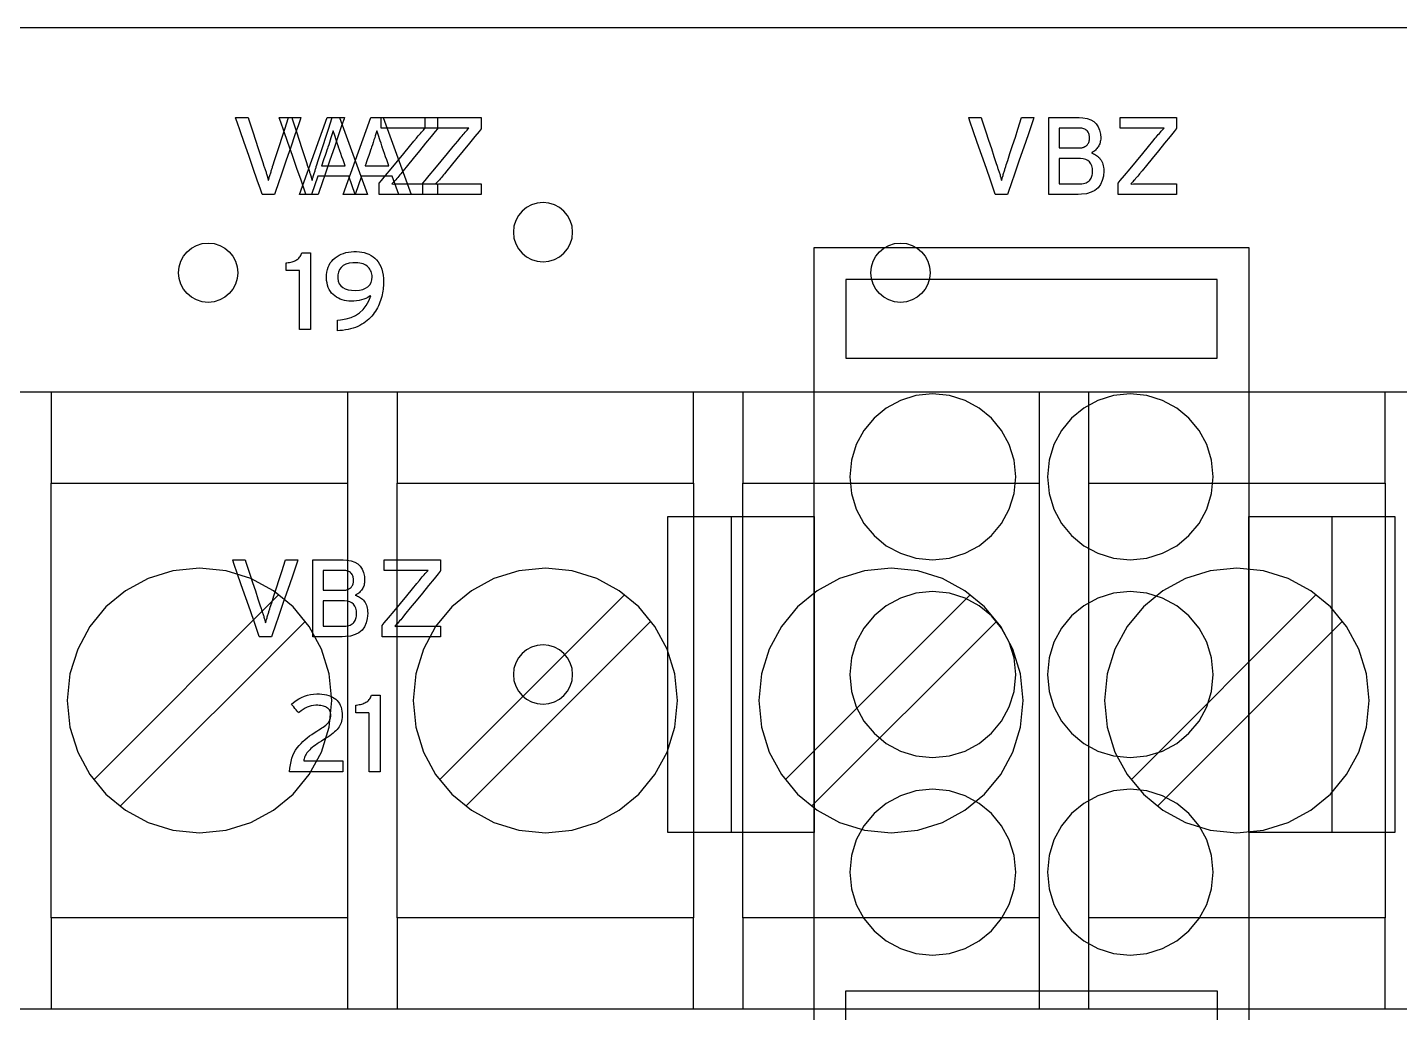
# Model space of a CAD drawing. Extents: x 1 to 47.7, y 0.2 to 35.
# Drawn here: x 35.894 to 37.63, y 9.044 to 10.29 of the extents above; entities that cross this region are included whole.
import ezdxf

# ---------------------------------------------------------------- set-up
doc = ezdxf.new("R2010")
doc.units = 0
doc.header["$MEASUREMENT"] = 0
for name, color, linetype in [('1_1__SCREW_TERMINAL_BLOCK_', 7, 'CONTINUOUS'), ('1_2__CONNECTORIZED_RELAY__', 7, 'CONTINUOUS'), ('7_0_____DWG', 7, 'CONTINUOUS')]:
    doc.layers.add(name, color=color, linetype=linetype)

msp = doc.modelspace()

# ---------------------------------------------------------------- linework, layer by layer
at = {"layer": '1_1__SCREW_TERMINAL_BLOCK_'}
for points in [[(36.2613, 10.0788), (36.2607, 10.0788), (36.2592, 10.0788), (36.257, 10.0788), (36.2545, 10.0788), (36.2518, 10.0788), (36.2493, 10.0788), (36.2474, 10.0788), (36.2462, 10.0788), (36.2457, 10.0793), (36.2437, 10.0853), (36.2397, 10.0967), (36.2345, 10.1116), (36.2288, 10.1282), (36.223, 10.1447), (36.2179, 10.1594), (36.2141, 10.1703), (36.2122, 10.1757), (36.2125, 10.176), (36.2138, 10.176), (36.2159, 10.176), (36.2185, 10.176), (36.2212, 10.176), (36.2238, 10.176), (36.226, 10.176), (36.2275, 10.176), (36.228, 10.176), (36.2289, 10.1733), (36.231, 10.1669), (36.2339, 10.1579), (36.2374, 10.1475), (36.2408, 10.1368), (36.244, 10.127), (36.2466, 10.1193), (36.2481, 10.1148), (36.2484, 10.1136), (36.2488, 10.1126), (36.2492, 10.1115), (36.2495, 10.1104), (36.2499, 10.1093), (36.2503, 10.1082), (36.2506, 10.1071), (36.251, 10.1059), (36.2514, 10.1047), (36.2518, 10.1035), (36.2521, 10.1024), (36.2524, 10.1013), (36.2526, 10.1003), (36.2529, 10.0993), (36.2531, 10.0984), (36.2534, 10.0976), (36.2536, 10.0969), (36.2537, 10.0964), (36.2539, 10.0971), (36.2541, 10.0979), (36.2544, 10.0988), (36.2546, 10.0997), (36.2549, 10.1006), (36.2552, 10.1017), (36.2556, 10.1028), (36.256, 10.1039), (36.2564, 10.1052), (36.2567, 10.1064), (36.2571, 10.1075), (36.2574, 10.1087), (36.2577, 10.1098), (36.2581, 10.1109), (36.2584, 10.112), (36.2587, 10.1131), (36.259, 10.1141), (36.2597, 10.1161), (36.2616, 10.1219), (36.2644, 10.1305), (36.2677, 10.1407), (36.2711, 10.1514), (36.2744, 10.1614), (36.277, 10.1696), (36.2787, 10.1748), (36.2791, 10.176), (36.28, 10.176), (36.2818, 10.176), (36.2841, 10.176), (36.2868, 10.176), (36.2894, 10.176), (36.2918, 10.176), (36.2936, 10.176), (36.2946, 10.176), (36.2942, 10.1745), (36.2915, 10.1669), (36.2872, 10.1544), (36.2819, 10.1388), (36.2762, 10.1221), (36.2706, 10.1059), (36.2659, 10.0921), (36.2626, 10.0825)], [(36.3938, 10.0788), (36.3938, 10.0794), (36.3938, 10.0807), (36.3938, 10.0827), (36.3938, 10.0851), (36.3938, 10.0875), (36.3938, 10.0897), (36.3938, 10.0916), (36.3938, 10.0927), (36.394, 10.0932), (36.3966, 10.0964), (36.4019, 10.1028), (36.409, 10.1113), (36.417, 10.121), (36.425, 10.1307), (36.4323, 10.1395), (36.4379, 10.1463), (36.441, 10.15), (36.4421, 10.1513), (36.4434, 10.1529), (36.4447, 10.1545), (36.446, 10.156), (36.4473, 10.1574), (36.4485, 10.1588), (36.4498, 10.1602), (36.4509, 10.1615), (36.4521, 10.1627), (36.4506, 10.1628), (36.4485, 10.1628), (36.4464, 10.1627), (36.4443, 10.1627), (36.442, 10.1627), (36.4397, 10.1626), (36.4373, 10.1626), (36.4348, 10.1626), (36.4327, 10.1626), (36.431, 10.1626), (36.4272, 10.1626), (36.422, 10.1626), (36.416, 10.1626), (36.4098, 10.1626), (36.4042, 10.1626), (36.3997, 10.1626), (36.3971, 10.1626), (36.3966, 10.1627), (36.3966, 10.1636), (36.3966, 10.1652), (36.3966, 10.1672), (36.3966, 10.1695), (36.3966, 10.1717), (36.3966, 10.1737), (36.3966, 10.1752), (36.3966, 10.176), (36.398, 10.176), (36.4038, 10.176), (36.413, 10.176), (36.4243, 10.176), (36.4365, 10.176), (36.4482, 10.176), (36.4582, 10.176), (36.4651, 10.176), (36.4677, 10.176), (36.4677, 10.1755), (36.4677, 10.1741), (36.4677, 10.1722), (36.4677, 10.1698), (36.4677, 10.1674), (36.4677, 10.1652), (36.4677, 10.1633), (36.4677, 10.1622), (36.4675, 10.1617), (36.4649, 10.1585), (36.4597, 10.1521), (36.4527, 10.1436), (36.4448, 10.1339), (36.4368, 10.1242), (36.4297, 10.1154), (36.4241, 10.1086), (36.4211, 10.1049), (36.42, 10.1035), (36.4187, 10.1019), (36.4174, 10.1004), (36.4161, 10.0989), (36.4148, 10.0974), (36.4136, 10.096), (36.4123, 10.0947), (36.4111, 10.0934), (36.4099, 10.0922), (36.4115, 10.092), (36.4135, 10.0921), (36.4156, 10.0921), (36.4178, 10.0922), (36.42, 10.0922), (36.4224, 10.0922), (36.4247, 10.0923), (36.4272, 10.0923), (36.4294, 10.0923), (36.4312, 10.0923), (36.4352, 10.0923), (36.4407, 10.0923), (36.4471, 10.0923), (36.4536, 10.0923), (36.4596, 10.0923), (36.4644, 10.0923), (36.4672, 10.0923), (36.4677, 10.0922), (36.4677, 10.0913), (36.4677, 10.0897), (36.4677, 10.0877), (36.4677, 10.0854), (36.4677, 10.0831), (36.4677, 10.0811), (36.4677, 10.0796), (36.4677, 10.0789), (36.4663, 10.0788), (36.4602, 10.0788), (36.4506, 10.0788), (36.4389, 10.0788), (36.4262, 10.0788), (36.4141, 10.0788), (36.4037, 10.0788), (36.3965, 10.0788)], [(37.1337, 10.0788), (37.1331, 10.0788), (37.1316, 10.0788), (37.1294, 10.0788), (37.1268, 10.0788), (37.1241, 10.0788), (37.1217, 10.0788), (37.1197, 10.0788), (37.1185, 10.0788), (37.1181, 10.0793), (37.116, 10.0853), (37.1121, 10.0967), (37.1069, 10.1116), (37.1011, 10.1282), (37.0954, 10.1447), (37.0903, 10.1594), (37.0865, 10.1703), (37.0846, 10.1757), (37.0848, 10.176), (37.0861, 10.176), (37.0882, 10.176), (37.0908, 10.176), (37.0935, 10.176), (37.0962, 10.176), (37.0984, 10.176), (37.0999, 10.176), (37.1004, 10.176), (37.1012, 10.1733), (37.1033, 10.1669), (37.1063, 10.1579), (37.1097, 10.1475), (37.1132, 10.1368), (37.1164, 10.127), (37.1189, 10.1193), (37.1204, 10.1148), (37.1208, 10.1136), (37.1211, 10.1126), (37.1215, 10.1115), (37.1219, 10.1104), (37.1222, 10.1093), (37.1226, 10.1082), (37.123, 10.1071), (37.1234, 10.1059), (37.1237, 10.1047), (37.1241, 10.1035), (37.1244, 10.1024), (37.1247, 10.1013), (37.125, 10.1003), (37.1252, 10.0993), (37.1255, 10.0984), (37.1257, 10.0976), (37.1259, 10.0969), (37.1261, 10.0964), (37.1263, 10.0971), (37.1265, 10.0979), (37.1267, 10.0988), (37.127, 10.0997), (37.1273, 10.1006), (37.1276, 10.1017), (37.1279, 10.1028), (37.1283, 10.1039), (37.1287, 10.1052), (37.1291, 10.1064), (37.1294, 10.1075), (37.1297, 10.1087), (37.1301, 10.1098), (37.1304, 10.1109), (37.1307, 10.112), (37.1311, 10.1131), (37.1314, 10.1141), (37.132, 10.1161), (37.1339, 10.1219), (37.1367, 10.1305), (37.14, 10.1407), (37.1435, 10.1514), (37.1467, 10.1614), (37.1493, 10.1696), (37.151, 10.1748), (37.1515, 10.176), (37.1523, 10.176), (37.1541, 10.176), (37.1564, 10.176), (37.1591, 10.176), (37.1618, 10.176), (37.1642, 10.176), (37.166, 10.176), (37.1669, 10.176), (37.1665, 10.1745), (37.1639, 10.1669), (37.1596, 10.1544), (37.1543, 10.1388), (37.1485, 10.1221), (37.1429, 10.1059), (37.1382, 10.0921), (37.1349, 10.0825)], [(37.2554, 10.1086), (37.2549, 10.1021), (37.2535, 10.0963), (37.2513, 10.0914), (37.2482, 10.0873), (37.2442, 10.084), (37.2394, 10.0815), (37.2337, 10.0798), (37.2272, 10.079), (37.2229, 10.0788), (37.2204, 10.0788), (37.2158, 10.0788), (37.2099, 10.0788), (37.2034, 10.0788), (37.197, 10.0788), (37.1915, 10.0788), (37.1875, 10.0788), (37.1858, 10.0788), (37.1858, 10.0818), (37.1858, 10.091), (37.1858, 10.1046), (37.1858, 10.1208), (37.1858, 10.1378), (37.1858, 10.1536), (37.1858, 10.1664), (37.1858, 10.1743), (37.186, 10.176), (37.1883, 10.176), (37.1929, 10.176), (37.1988, 10.176), (37.2055, 10.176), (37.2122, 10.176), (37.218, 10.176), (37.2224, 10.176), (37.2244, 10.176), (37.2291, 10.1758), (37.2343, 10.1749), (37.2389, 10.1733), (37.2428, 10.171), (37.2459, 10.1681), (37.2484, 10.1645), (37.2501, 10.1601), (37.2512, 10.1551), (37.2515, 10.1504), (37.2515, 10.1488), (37.2513, 10.1472), (37.251, 10.1457), (37.2507, 10.1442), (37.2503, 10.1428), (37.2497, 10.1415), (37.2491, 10.1403), (37.2484, 10.1391), (37.2476, 10.138), (37.2468, 10.1369), (37.2459, 10.1359), (37.245, 10.135), (37.244, 10.1342), (37.2429, 10.1333), (37.2418, 10.1326), (37.2406, 10.1319), (37.2397, 10.1313), (37.2411, 10.1309), (37.2424, 10.1304), (37.2437, 10.1298), (37.245, 10.129), (37.2463, 10.1282), (37.2475, 10.1272), (37.2487, 10.1261), (37.2499, 10.125), (37.251, 10.1236), (37.252, 10.1222), (37.2529, 10.1207), (37.2536, 10.119), (37.2542, 10.1172), (37.2547, 10.1152), (37.2551, 10.1132), (37.2553, 10.111)], [(37.2735, 10.0788), (37.2735, 10.0794), (37.2735, 10.0807), (37.2735, 10.0827), (37.2735, 10.0851), (37.2735, 10.0875), (37.2735, 10.0897), (37.2735, 10.0916), (37.2735, 10.0927), (37.2736, 10.0932), (37.2763, 10.0964), (37.2816, 10.1028), (37.2886, 10.1113), (37.2966, 10.121), (37.3047, 10.1307), (37.312, 10.1395), (37.3176, 10.1463), (37.3206, 10.15), (37.3217, 10.1513), (37.3231, 10.1529), (37.3244, 10.1545), (37.3257, 10.156), (37.327, 10.1574), (37.3282, 10.1588), (37.3294, 10.1602), (37.3306, 10.1615), (37.3318, 10.1627), (37.3303, 10.1628), (37.3282, 10.1628), (37.3261, 10.1627), (37.3239, 10.1627), (37.3217, 10.1627), (37.3194, 10.1626), (37.317, 10.1626), (37.3145, 10.1626), (37.3123, 10.1626), (37.3107, 10.1626), (37.3069, 10.1626), (37.3017, 10.1626), (37.2956, 10.1626), (37.2895, 10.1626), (37.2838, 10.1626), (37.2794, 10.1626), (37.2767, 10.1626), (37.2763, 10.1627), (37.2763, 10.1636), (37.2763, 10.1652), (37.2763, 10.1672), (37.2763, 10.1695), (37.2763, 10.1717), (37.2763, 10.1737), (37.2763, 10.1752), (37.2763, 10.176), (37.2776, 10.176), (37.2834, 10.176), (37.2927, 10.176), (37.304, 10.176), (37.3162, 10.176), (37.3279, 10.176), (37.3378, 10.176), (37.3448, 10.176), (37.3473, 10.176), (37.3473, 10.1755), (37.3473, 10.1741), (37.3473, 10.1722), (37.3473, 10.1698), (37.3473, 10.1674), (37.3473, 10.1652), (37.3473, 10.1633), (37.3473, 10.1622), (37.3472, 10.1617), (37.3446, 10.1585), (37.3394, 10.1521), (37.3324, 10.1436), (37.3245, 10.1339), (37.3165, 10.1242), (37.3093, 10.1154), (37.3038, 10.1086), (37.3007, 10.1049), (37.2997, 10.1035), (37.2983, 10.1019), (37.297, 10.1004), (37.2957, 10.0989), (37.2945, 10.0974), (37.2932, 10.096), (37.292, 10.0947), (37.2908, 10.0934), (37.2896, 10.0922), (37.2911, 10.092), (37.2932, 10.0921), (37.2953, 10.0921), (37.2975, 10.0922), (37.2997, 10.0922), (37.302, 10.0922), (37.3044, 10.0923), (37.3069, 10.0923), (37.3091, 10.0923), (37.3108, 10.0923), (37.3148, 10.0923), (37.3204, 10.0923), (37.3268, 10.0923), (37.3333, 10.0923), (37.3393, 10.0923), (37.3441, 10.0923), (37.3469, 10.0923), (37.3473, 10.0922), (37.3473, 10.0913), (37.3473, 10.0897), (37.3473, 10.0877), (37.3473, 10.0854), (37.3473, 10.0831), (37.3473, 10.0811), (37.3473, 10.0796), (37.3473, 10.0789), (37.3459, 10.0788), (37.3399, 10.0788), (37.3303, 10.0788), (37.3185, 10.0788), (37.3059, 10.0788), (37.2937, 10.0788), (37.2834, 10.0788), (37.2762, 10.0788)], [(36.343, 10.1373), (36.3419, 10.1405), (36.3409, 10.1436), (36.3399, 10.1465), (36.339, 10.1493), (36.3381, 10.152), (36.3373, 10.1545), (36.3365, 10.157), (36.3358, 10.1592), (36.3351, 10.1579), (36.3344, 10.1556), (36.3337, 10.1531), (36.3329, 10.1504), (36.332, 10.1477), (36.331, 10.1447), (36.33, 10.1417), (36.329, 10.1385), (36.3284, 10.1368), (36.3278, 10.135), (36.3267, 10.1319), (36.3254, 10.1281), (36.3239, 10.124), (36.3226, 10.1202), (36.3216, 10.1171), (36.3209, 10.1153), (36.321, 10.1149), (36.3231, 10.1149), (36.327, 10.1149), (36.332, 10.1149), (36.3374, 10.1149), (36.3427, 10.1149), (36.3471, 10.1149), (36.35, 10.1149), (36.3507, 10.115), (36.3503, 10.1162), (36.3494, 10.1189), (36.3481, 10.1225), (36.3467, 10.1265), (36.3453, 10.1305), (36.3441, 10.134), (36.3433, 10.1364)], [(37.2374, 10.15), (37.2374, 10.1513), (37.2373, 10.1525), (37.2371, 10.1536), (37.2368, 10.1547), (37.2364, 10.1558), (37.236, 10.1568), (37.2355, 10.1578), (37.2349, 10.1587), (37.2342, 10.1595), (37.2333, 10.1603), (37.2324, 10.1609), (37.2313, 10.1614), (37.2301, 10.1619), (37.2288, 10.1622), (37.2275, 10.1625), (37.226, 10.1627), (37.2244, 10.1627), (37.2234, 10.1627), (37.2208, 10.1627), (37.2171, 10.1627), (37.2128, 10.1627), (37.2084, 10.1627), (37.2044, 10.1627), (37.2012, 10.1627), (37.1993, 10.1627), (37.1991, 10.1625), (37.1991, 10.1607), (37.1991, 10.1575), (37.1991, 10.1535), (37.1991, 10.149), (37.1991, 10.1448), (37.1991, 10.1411), (37.1991, 10.1385), (37.1991, 10.1376), (37.2001, 10.1376), (37.2026, 10.1376), (37.2063, 10.1376), (37.2106, 10.1376), (37.215, 10.1376), (37.2191, 10.1376), (37.2223, 10.1376), (37.2241, 10.1376), (37.2248, 10.1376), (37.2256, 10.1376), (37.2264, 10.1377), (37.2271, 10.1378), (37.2278, 10.1379), (37.2285, 10.1381), (37.2292, 10.1382), (37.2298, 10.1385), (37.2304, 10.1387), (37.231, 10.139), (37.2315, 10.1393), (37.232, 10.1396), (37.2325, 10.1399), (37.233, 10.1402), (37.2334, 10.1406), (37.2339, 10.1409), (37.2343, 10.1413), (37.2348, 10.1419), (37.2354, 10.1428), (37.2359, 10.1437), (37.2364, 10.1446), (37.2368, 10.1456), (37.237, 10.1466), (37.2373, 10.1477), (37.2374, 10.1488)], [(37.2413, 10.1082), (37.241, 10.1118), (37.2402, 10.115), (37.239, 10.1177), (37.2373, 10.1199), (37.2352, 10.1217), (37.2325, 10.123), (37.2295, 10.1239), (37.2259, 10.1244), (37.2242, 10.1244), (37.222, 10.1244), (37.2185, 10.1244), (37.2141, 10.1244), (37.2096, 10.1244), (37.2053, 10.1244), (37.2018, 10.1244), (37.1996, 10.1244), (37.1991, 10.1243), (37.1991, 10.1222), (37.1991, 10.1182), (37.1991, 10.1131), (37.1991, 10.1073), (37.1991, 10.1017), (37.1991, 10.0968), (37.1991, 10.0934), (37.1991, 10.0921), (37.2001, 10.0921), (37.2027, 10.0921), (37.2065, 10.0921), (37.2109, 10.0921), (37.2154, 10.0921), (37.2194, 10.0921), (37.2225, 10.0921), (37.2241, 10.0921), (37.2257, 10.0922), (37.2278, 10.0923), (37.2297, 10.0926), (37.2314, 10.093), (37.233, 10.0936), (37.2345, 10.0942), (37.2358, 10.095), (37.2369, 10.096), (37.2378, 10.097), (37.2387, 10.0982), (37.2394, 10.0993), (37.2399, 10.1006), (37.2404, 10.102), (37.2408, 10.1034), (37.2411, 10.1049), (37.2412, 10.1066)], [(36.1597, 9.9798), (36.1589, 9.9723), (36.1567, 9.9652), (36.1533, 9.9589), (36.1487, 9.9533), (36.1431, 9.9487), (36.1368, 9.9453), (36.1297, 9.9431), (36.1222, 9.9423), (36.1146, 9.9431), (36.1076, 9.9453), (36.1012, 9.9487), (36.0957, 9.9533), (36.0911, 9.9589), (36.0876, 9.9652), (36.0854, 9.9723), (36.0847, 9.9798), (36.0854, 9.9874), (36.0876, 9.9944), (36.0911, 10.0008), (36.0957, 10.0063), (36.1012, 10.0109), (36.1076, 10.0144), (36.1146, 10.0166), (36.1222, 10.0173), (36.1297, 10.0166), (36.1368, 10.0144), (36.1431, 10.0109), (36.1487, 10.0063), (36.1533, 10.0008), (36.1567, 9.9944), (36.1589, 9.9874)], [(37.0357, 9.9798), (37.0349, 9.9723), (37.0327, 9.9652), (37.0293, 9.9589), (37.0247, 9.9533), (37.0192, 9.9487), (37.0128, 9.9453), (37.0057, 9.9431), (36.9982, 9.9423), (36.9906, 9.9431), (36.9836, 9.9453), (36.9772, 9.9487), (36.9717, 9.9533), (36.9671, 9.9589), (36.9636, 9.9652), (36.9614, 9.9723), (36.9607, 9.9798), (36.9614, 9.9874), (36.9636, 9.9944), (36.9671, 10.0008), (36.9717, 10.0063), (36.9772, 10.0109), (36.9836, 10.0144), (36.9906, 10.0166), (36.9982, 10.0173), (37.0057, 10.0166), (37.0128, 10.0144), (37.0192, 10.0109), (37.0247, 10.0063), (37.0293, 10.0008), (37.0327, 9.9944), (37.0349, 9.9874)], [(36.2786, 9.4386), (36.2752, 9.4723), (36.2654, 9.5037), (36.25, 9.5321), (36.2296, 9.5569), (36.2048, 9.5774), (36.1764, 9.5928), (36.145, 9.6026), (36.1113, 9.606), (36.0776, 9.6026), (36.0461, 9.5928), (36.0177, 9.5774), (35.9929, 9.5569), (35.9725, 9.5321), (35.9571, 9.5037), (35.9473, 9.4723), (35.9439, 9.4386), (35.9473, 9.4049), (35.9571, 9.3734), (35.9725, 9.345), (35.9929, 9.3202), (36.0177, 9.2998), (36.0461, 9.2843), (36.0776, 9.2745), (36.1113, 9.2711), (36.145, 9.2745), (36.1764, 9.2843), (36.2048, 9.2998), (36.2296, 9.3202), (36.25, 9.345), (36.2654, 9.3734), (36.2752, 9.4049)], [(36.7161, 9.4386), (36.7127, 9.4723), (36.703, 9.5037), (36.6875, 9.5321), (36.6671, 9.5569), (36.6424, 9.5774), (36.6139, 9.5928), (36.5826, 9.6026), (36.5489, 9.606), (36.5151, 9.6026), (36.4837, 9.5928), (36.4552, 9.5774), (36.4305, 9.5569), (36.41, 9.5321), (36.3946, 9.5037), (36.3848, 9.4723), (36.3814, 9.4386), (36.3848, 9.4049), (36.3946, 9.3734), (36.41, 9.345), (36.4305, 9.3202), (36.4552, 9.2998), (36.4837, 9.2843), (36.5151, 9.2745), (36.5489, 9.2711), (36.5826, 9.2745), (36.6139, 9.2843), (36.6424, 9.2998), (36.6671, 9.3202), (36.6875, 9.345), (36.703, 9.3734), (36.7127, 9.4049)], [(37.1536, 9.4386), (37.1502, 9.4723), (37.1405, 9.5037), (37.1251, 9.5321), (37.1046, 9.5569), (37.0798, 9.5774), (37.0514, 9.5928), (37.02, 9.6026), (36.9862, 9.606), (36.9525, 9.6026), (36.9211, 9.5928), (36.8927, 9.5774), (36.868, 9.5569), (36.8475, 9.5321), (36.8321, 9.5037), (36.8224, 9.4723), (36.819, 9.4386), (36.8224, 9.4049), (36.8321, 9.3734), (36.8475, 9.345), (36.868, 9.3202), (36.8927, 9.2998), (36.9211, 9.2843), (36.9525, 9.2745), (36.9862, 9.2711), (37.02, 9.2745), (37.0514, 9.2843), (37.0798, 9.2998), (37.1046, 9.3202), (37.1251, 9.345), (37.1405, 9.3734), (37.1502, 9.4049)], [(37.5912, 9.4386), (37.5878, 9.4723), (37.578, 9.5037), (37.5626, 9.5321), (37.5421, 9.5569), (37.5174, 9.5774), (37.4889, 9.5928), (37.4575, 9.6026), (37.4237, 9.606), (37.39, 9.6026), (37.3587, 9.5928), (37.3302, 9.5774), (37.3055, 9.5569), (37.2851, 9.5321), (37.2696, 9.5037), (37.2599, 9.4723), (37.2565, 9.4386), (37.2599, 9.4049), (37.2696, 9.3734), (37.2851, 9.345), (37.3055, 9.3202), (37.3302, 9.2998), (37.3587, 9.2843), (37.39, 9.2745), (37.4237, 9.2711), (37.4575, 9.2745), (37.4889, 9.2843), (37.5174, 9.2998), (37.5421, 9.3202), (37.5626, 9.345), (37.578, 9.3734), (37.5878, 9.4049)]]:
    msp.add_lwpolyline(points, close=True, dxfattribs=at)
for points in [[(36.3634, 10.0788), (36.3552, 10.1019), (36.3163, 10.1019), (36.3082, 10.0788), (36.2931, 10.0788), (36.3281, 10.176), (36.3436, 10.176), (36.379, 10.0788), (36.3634, 10.0788)], [(37.7424, 9.8285), (37.5174, 9.8285), (37.0478, 9.8285), (36.8163, 9.8285), (36.5956, 9.8285), (36.4913, 9.8285), (36.3922, 9.8285), (36.299, 9.8285), (36.2126, 9.8285), (36.1337, 9.8285), (36.0632, 9.8285), (36.0019, 9.8285), (35.9506, 9.8285), (35.9102, 9.8285), (35.8813, 9.8285)], [(35.9237, 9.8285), (35.9237, 9.7135)], [(36.2987, 9.8285), (36.2987, 9.7135)], [(36.3613, 9.8285), (36.3613, 9.7135)], [(36.7363, 9.7135), (36.7363, 9.8285)], [(36.7988, 9.8285), (36.7988, 9.7135)], [(37.1738, 9.8285), (37.1738, 9.7135)], [(37.2363, 9.7135), (37.2363, 9.8285)], [(37.6113, 9.7135), (37.6113, 9.8285)], [(36.2987, 9.1636), (35.9237, 9.1636), (35.9237, 9.7135), (36.2987, 9.7135), (36.2987, 9.1636)], [(36.7363, 9.1636), (36.3613, 9.1636), (36.3613, 9.7135), (36.7363, 9.7135), (36.7363, 9.1636)], [(37.1738, 9.1636), (36.7988, 9.1636), (36.7988, 9.7135), (37.1738, 9.7135), (37.1738, 9.1636)], [(37.6113, 9.1636), (37.2363, 9.1636), (37.2363, 9.7135), (37.6113, 9.7135), (37.6113, 9.1636)], [(35.9775, 9.3383), (36.2118, 9.5726)], [(36.415, 9.3383), (36.6493, 9.5726)], [(36.8524, 9.3383), (37.0866, 9.5726)], [(37.2899, 9.3383), (37.5242, 9.5726)], [(36.2452, 9.5391), (36.0109, 9.3049)], [(36.6825, 9.5391), (36.4484, 9.3049)], [(37.1201, 9.5391), (36.8858, 9.3049)], [(37.5576, 9.5391), (37.3233, 9.3049)], [(35.9237, 9.1636), (35.9237, 9.0486)], [(36.2987, 9.1636), (36.2987, 9.0486)], [(36.3613, 9.1636), (36.3613, 9.0486)], [(36.7363, 9.0486), (36.7363, 9.1636)], [(36.7988, 9.1636), (36.7988, 9.0486)], [(37.1738, 9.1636), (37.1738, 9.0486)], [(37.2363, 9.0486), (37.2363, 9.1636)], [(37.6113, 9.0486), (37.6113, 9.1636)], [(35.8813, 9.0486), (35.9102, 9.0486), (35.9506, 9.0486), (36.0019, 9.0486), (36.0632, 9.0486), (36.1337, 9.0486), (36.2126, 9.0486), (36.299, 9.0486), (36.3922, 9.0486), (36.4913, 9.0486), (36.5956, 9.0486), (36.8163, 9.0486), (37.0478, 9.0486), (37.5174, 9.0486), (37.7424, 9.0486)]]:
    msp.add_lwpolyline(points, dxfattribs=at)
at = {"layer": '1_2__CONNECTORIZED_RELAY__'}
for points in [[(36.206, 10.0788), (36.2055, 10.0788), (36.2039, 10.0788), (36.2018, 10.0788), (36.1992, 10.0788), (36.1965, 10.0788), (36.1941, 10.0788), (36.1921, 10.0788), (36.1909, 10.0788), (36.1905, 10.0793), (36.1884, 10.0853), (36.1844, 10.0967), (36.1793, 10.1116), (36.1735, 10.1282), (36.1677, 10.1447), (36.1627, 10.1594), (36.1589, 10.1703), (36.157, 10.1757), (36.1572, 10.176), (36.1585, 10.176), (36.1606, 10.176), (36.1632, 10.176), (36.1659, 10.176), (36.1686, 10.176), (36.1708, 10.176), (36.1723, 10.176), (36.1727, 10.176), (36.1736, 10.1733), (36.1757, 10.1669), (36.1787, 10.1579), (36.1821, 10.1475), (36.1856, 10.1368), (36.1888, 10.127), (36.1913, 10.1193), (36.1928, 10.1148), (36.1932, 10.1136), (36.1935, 10.1125), (36.1939, 10.1115), (36.1942, 10.1104), (36.1946, 10.1093), (36.195, 10.1082), (36.1954, 10.107), (36.1957, 10.1059), (36.1961, 10.1047), (36.1965, 10.1035), (36.1968, 10.1024), (36.1971, 10.1013), (36.1974, 10.1003), (36.1976, 10.0993), (36.1979, 10.0984), (36.1981, 10.0976), (36.1983, 10.0968), (36.1985, 10.0964), (36.1986, 10.0971), (36.1989, 10.0979), (36.1991, 10.0987), (36.1994, 10.0996), (36.1996, 10.1006), (36.2, 10.1017), (36.2003, 10.1028), (36.2007, 10.1039), (36.2011, 10.1051), (36.2014, 10.1063), (36.2018, 10.1075), (36.2021, 10.1087), (36.2025, 10.1098), (36.2028, 10.1109), (36.2031, 10.112), (36.2035, 10.1131), (36.2038, 10.1141), (36.2044, 10.1161), (36.2063, 10.1219), (36.2091, 10.1305), (36.2124, 10.1407), (36.2158, 10.1514), (36.2191, 10.1614), (36.2217, 10.1696), (36.2234, 10.1748), (36.2239, 10.176), (36.2247, 10.176), (36.2265, 10.176), (36.2288, 10.176), (36.2315, 10.176), (36.2342, 10.176), (36.2365, 10.176), (36.2384, 10.176), (36.2393, 10.176), (36.2389, 10.1745), (36.2363, 10.1669), (36.232, 10.1544), (36.2266, 10.1388), (36.2209, 10.1221), (36.2153, 10.1059), (36.2106, 10.0921), (36.2073, 10.0824)], [(36.3386, 10.0788), (36.3386, 10.0793), (36.3386, 10.0807), (36.3386, 10.0827), (36.3386, 10.085), (36.3386, 10.0875), (36.3386, 10.0897), (36.3386, 10.0916), (36.3386, 10.0927), (36.3387, 10.0932), (36.3414, 10.0964), (36.3466, 10.1028), (36.3537, 10.1113), (36.3617, 10.121), (36.3698, 10.1307), (36.377, 10.1395), (36.3826, 10.1463), (36.3857, 10.15), (36.3868, 10.1513), (36.3881, 10.1529), (36.3895, 10.1545), (36.3908, 10.156), (36.392, 10.1574), (36.3933, 10.1588), (36.3945, 10.1601), (36.3957, 10.1614), (36.3968, 10.1627), (36.3953, 10.1628), (36.3933, 10.1628), (36.3912, 10.1627), (36.389, 10.1627), (36.3867, 10.1626), (36.3844, 10.1626), (36.382, 10.1626), (36.3796, 10.1626), (36.3774, 10.1626), (36.3757, 10.1626), (36.3719, 10.1626), (36.3667, 10.1626), (36.3607, 10.1626), (36.3545, 10.1626), (36.3489, 10.1626), (36.3444, 10.1626), (36.3418, 10.1626), (36.3413, 10.1627), (36.3413, 10.1636), (36.3413, 10.1651), (36.3413, 10.1672), (36.3413, 10.1695), (36.3413, 10.1717), (36.3413, 10.1737), (36.3413, 10.1752), (36.3413, 10.176), (36.3427, 10.176), (36.3485, 10.176), (36.3577, 10.176), (36.3691, 10.176), (36.3812, 10.176), (36.3929, 10.176), (36.4029, 10.176), (36.4098, 10.176), (36.4124, 10.176), (36.4124, 10.1755), (36.4124, 10.1741), (36.4124, 10.1721), (36.4124, 10.1698), (36.4124, 10.1674), (36.4124, 10.1651), (36.4124, 10.1633), (36.4124, 10.1622), (36.4123, 10.1617), (36.4096, 10.1585), (36.4044, 10.1521), (36.3974, 10.1436), (36.3895, 10.1339), (36.3816, 10.1241), (36.3744, 10.1154), (36.3688, 10.1086), (36.3658, 10.1049), (36.3647, 10.1035), (36.3634, 10.1019), (36.3621, 10.1004), (36.3608, 10.0989), (36.3595, 10.0974), (36.3583, 10.096), (36.3571, 10.0947), (36.3559, 10.0934), (36.3547, 10.0922), (36.3562, 10.092), (36.3582, 10.0921), (36.3603, 10.0921), (36.3625, 10.0922), (36.3648, 10.0922), (36.3671, 10.0922), (36.3695, 10.0922), (36.3719, 10.0922), (36.3741, 10.0923), (36.3759, 10.0923), (36.3799, 10.0923), (36.3854, 10.0923), (36.3918, 10.0923), (36.3984, 10.0923), (36.4044, 10.0923), (36.4091, 10.0923), (36.4119, 10.0923), (36.4124, 10.0922), (36.4124, 10.0913), (36.4124, 10.0897), (36.4124, 10.0877), (36.4124, 10.0854), (36.4124, 10.0831), (36.4124, 10.0811), (36.4124, 10.0796), (36.4124, 10.0789), (36.411, 10.0788), (36.405, 10.0788), (36.3954, 10.0788), (36.3836, 10.0788), (36.371, 10.0788), (36.3588, 10.0788), (36.3484, 10.0788), (36.3412, 10.0788)], [(36.2877, 10.1373), (36.2866, 10.1405), (36.2856, 10.1435), (36.2846, 10.1465), (36.2837, 10.1493), (36.2828, 10.152), (36.282, 10.1545), (36.2812, 10.1569), (36.2805, 10.1592), (36.2799, 10.1579), (36.2792, 10.1555), (36.2784, 10.153), (36.2776, 10.1504), (36.2767, 10.1476), (36.2758, 10.1447), (36.2748, 10.1417), (36.2737, 10.1385), (36.2731, 10.1368), (36.2725, 10.1349), (36.2714, 10.1319), (36.2701, 10.1281), (36.2687, 10.124), (36.2674, 10.1202), (36.2663, 10.1171), (36.2656, 10.1152), (36.2657, 10.1149), (36.2678, 10.1149), (36.2717, 10.1149), (36.2767, 10.1149), (36.2821, 10.1149), (36.2874, 10.1149), (36.2918, 10.1149), (36.2947, 10.1149), (36.2955, 10.1149), (36.295, 10.1162), (36.2941, 10.1189), (36.2929, 10.1225), (36.2914, 10.1265), (36.2901, 10.1305), (36.2889, 10.1339), (36.288, 10.1364)], [(36.5084, 10.0311), (36.5091, 10.0235), (36.5113, 10.0165), (36.5148, 10.0101), (36.5194, 10.0046), (36.5249, 10), (36.5313, 9.9965), (36.5383, 9.9944), (36.5459, 9.9936), (36.5534, 9.9944), (36.5605, 9.9965), (36.5668, 10), (36.5724, 10.0046), (36.577, 10.0101), (36.5804, 10.0165), (36.5826, 10.0235), (36.5834, 10.0311), (36.5826, 10.0387), (36.5804, 10.0457), (36.577, 10.0521), (36.5724, 10.0576), (36.5668, 10.0622), (36.5605, 10.0657), (36.5534, 10.0678), (36.5459, 10.0686), (36.5383, 10.0678), (36.5313, 10.0657), (36.5249, 10.0622), (36.5194, 10.0576), (36.5148, 10.0521), (36.5113, 10.0457), (36.5091, 10.0387)], [(36.2378, 9.9079), (36.2378, 9.9107), (36.2378, 9.9183), (36.2378, 9.9291), (36.2378, 9.9418), (36.2378, 9.9549), (36.2378, 9.9668), (36.2378, 9.9762), (36.2378, 9.9816), (36.2376, 9.9824), (36.2364, 9.9824), (36.2343, 9.9824), (36.2316, 9.9824), (36.2287, 9.9824), (36.2259, 9.9824), (36.2234, 9.9824), (36.2217, 9.9824), (36.2211, 9.9824), (36.2211, 9.9828), (36.2211, 9.9838), (36.2211, 9.9852), (36.2211, 9.987), (36.2211, 9.9887), (36.2211, 9.9903), (36.2211, 9.9916), (36.2211, 9.9923), (36.2219, 9.9925), (36.2236, 9.9927), (36.2253, 9.9929), (36.2268, 9.9933), (36.2284, 9.9937), (36.2298, 9.9941), (36.2312, 9.9946), (36.2326, 9.9952), (36.2338, 9.9959), (36.235, 9.9966), (36.2361, 9.9974), (36.2371, 9.9983), (36.2379, 9.9993), (36.2387, 10.0004), (36.2393, 10.0016), (36.2399, 10.0029), (36.2403, 10.0043), (36.2406, 10.005), (36.2414, 10.005), (36.2429, 10.005), (36.2447, 10.005), (36.2467, 10.005), (36.2486, 10.005), (36.2503, 10.005), (36.2514, 10.005), (36.2519, 10.005), (36.2519, 10.0013), (36.2519, 9.9914), (36.2519, 9.9773), (36.2519, 9.9607), (36.2519, 9.9437), (36.2519, 9.9281), (36.2519, 9.9159), (36.2519, 9.9088), (36.2517, 9.9079), (36.2507, 9.9079), (36.2489, 9.9079), (36.2467, 9.9079), (36.2442, 9.9079), (36.2418, 9.9079), (36.2398, 9.9079), (36.2383, 9.9079)], [(36.3441, 9.9678), (36.3441, 9.9656), (36.344, 9.9634), (36.3438, 9.9611), (36.3435, 9.9588), (36.3432, 9.9565), (36.3428, 9.9542), (36.3424, 9.9519), (36.3418, 9.9495), (36.3412, 9.9471), (36.3404, 9.9447), (36.3396, 9.9424), (36.3386, 9.9401), (36.3376, 9.9378), (36.3364, 9.9355), (36.3351, 9.9333), (36.3338, 9.9311), (36.3323, 9.9289), (36.3308, 9.9268), (36.3291, 9.9248), (36.3273, 9.9229), (36.3254, 9.9211), (36.3234, 9.9193), (36.3212, 9.9177), (36.319, 9.9161), (36.3166, 9.9146), (36.314, 9.9132), (36.3114, 9.9119), (36.3085, 9.9107), (36.3056, 9.9097), (36.3025, 9.9088), (36.2992, 9.908), (36.2958, 9.9074), (36.2923, 9.9069), (36.2886, 9.9065), (36.2857, 9.9063), (36.2857, 9.907), (36.2857, 9.9085), (36.2857, 9.9106), (36.2857, 9.9129), (36.2857, 9.9152), (36.2857, 9.9173), (36.2857, 9.919), (36.2857, 9.9199), (36.2897, 9.9203), (36.2967, 9.9213), (36.303, 9.9232), (36.3087, 9.9258), (36.3138, 9.9292), (36.3182, 9.9334), (36.3221, 9.9384), (36.3253, 9.9441), (36.3279, 9.9505), (36.3265, 9.9501), (36.3242, 9.9486), (36.3217, 9.9473), (36.3191, 9.9462), (36.3162, 9.9453), (36.3132, 9.9446), (36.31, 9.9441), (36.3065, 9.9439), (36.303, 9.9438), (36.3001, 9.9439), (36.2973, 9.9443), (36.2945, 9.9448), (36.2919, 9.9455), (36.2894, 9.9464), (36.287, 9.9476), (36.2847, 9.9489), (36.2824, 9.9504), (36.2803, 9.9521), (36.2784, 9.9541), (36.2768, 9.9562), (36.2754, 9.9586), (36.2742, 9.9611), (36.2733, 9.9639), (36.2726, 9.9669), (36.2721, 9.97), (36.2719, 9.9734), (36.272, 9.977), (36.2724, 9.9805), (36.273, 9.9837), (36.274, 9.9867), (36.2752, 9.9895), (36.2767, 9.9921), (36.2785, 9.9944), (36.2805, 9.9966), (36.2828, 9.9985), (36.2853, 10.0003), (36.2879, 10.0018), (36.2906, 10.0032), (36.2935, 10.0043), (36.2965, 10.0052), (36.2997, 10.0058), (36.303, 10.0063), (36.3065, 10.0066), (36.3101, 10.0066), (36.3135, 10.0064), (36.3167, 10.0059), (36.3198, 10.0052), (36.3228, 10.0043), (36.3256, 10.0031), (36.3283, 10.0017), (36.3308, 10.0001), (36.3332, 9.9982), (36.3354, 9.996), (36.3374, 9.9936), (36.3391, 9.9908), (36.3406, 9.9877), (36.3418, 9.9843), (36.3428, 9.9807), (36.3435, 9.9767), (36.3439, 9.9724)], [(36.3297, 9.9747), (36.3297, 9.9764), (36.3294, 9.9781), (36.329, 9.9798), (36.3285, 9.9813), (36.3277, 9.9828), (36.3269, 9.9843), (36.3258, 9.9856), (36.3246, 9.9869), (36.3233, 9.9881), (36.3217, 9.9892), (36.3201, 9.9901), (36.3182, 9.9909), (36.3162, 9.9915), (36.314, 9.992), (36.3117, 9.9923), (36.3092, 9.9925), (36.3051, 9.9923), (36.3005, 9.9917), (36.2965, 9.9905), (36.2931, 9.9888), (36.2904, 9.9866), (36.2884, 9.9839), (36.287, 9.9807), (36.2863, 9.977), (36.2862, 9.9729), (36.2868, 9.9692), (36.2881, 9.9659), (36.2899, 9.9633), (36.2924, 9.9611), (36.2955, 9.9594), (36.2993, 9.9583), (36.3036, 9.9576), (36.3086, 9.9575), (36.3135, 9.9579), (36.3177, 9.9587), (36.3213, 9.9601), (36.3243, 9.962), (36.3266, 9.9644), (36.3283, 9.9673), (36.3293, 9.9707)], [(37.0388, 9.6165), (37.0601, 9.6187), (37.0799, 9.6248), (37.0977, 9.6344), (37.1133, 9.6472), (37.1261, 9.6627), (37.1358, 9.6806), (37.1419, 9.7003), (37.144, 9.7214), (37.1419, 9.7426), (37.1358, 9.7623), (37.1261, 9.7802), (37.1133, 9.7957), (37.0977, 9.8086), (37.0799, 9.8183), (37.0601, 9.8244), (37.0388, 9.8265), (37.0177, 9.8244), (36.998, 9.8183), (36.9802, 9.8086), (36.9647, 9.7957), (36.9519, 9.7802), (36.9423, 9.7623), (36.9362, 9.7426), (36.934, 9.7214), (36.9362, 9.7003), (36.9423, 9.6806), (36.9519, 9.6627), (36.9647, 9.6472), (36.9802, 9.6344), (36.998, 9.6248), (37.0177, 9.6187)], [(37.2888, 9.6165), (37.31, 9.6187), (37.3298, 9.6248), (37.3477, 9.6344), (37.3632, 9.6472), (37.3761, 9.6627), (37.3857, 9.6806), (37.3918, 9.7003), (37.394, 9.7214), (37.3918, 9.7426), (37.3857, 9.7623), (37.3761, 9.7802), (37.3632, 9.7957), (37.3477, 9.8086), (37.3298, 9.8183), (37.31, 9.8244), (37.2888, 9.8265), (37.2677, 9.8244), (37.248, 9.8183), (37.2302, 9.8086), (37.2147, 9.7957), (37.2019, 9.7802), (37.1922, 9.7623), (37.1861, 9.7426), (37.184, 9.7214), (37.1861, 9.7003), (37.1922, 9.6806), (37.2019, 9.6627), (37.2147, 9.6472), (37.2302, 9.6344), (37.248, 9.6248), (37.2677, 9.6187)], [(36.2024, 9.5192), (36.2018, 9.5192), (36.2003, 9.5192), (36.1981, 9.5192), (36.1955, 9.5192), (36.1929, 9.5192), (36.1904, 9.5192), (36.1884, 9.5192), (36.1872, 9.5192), (36.1868, 9.5197), (36.1847, 9.5257), (36.1808, 9.5371), (36.1756, 9.552), (36.1698, 9.5686), (36.1641, 9.5851), (36.159, 9.5998), (36.1552, 9.6107), (36.1533, 9.6161), (36.1535, 9.6164), (36.1549, 9.6164), (36.157, 9.6164), (36.1595, 9.6164), (36.1623, 9.6164), (36.1649, 9.6164), (36.1671, 9.6164), (36.1686, 9.6164), (36.1691, 9.6164), (36.17, 9.6137), (36.1721, 9.6073), (36.175, 9.5983), (36.1784, 9.5879), (36.1819, 9.5772), (36.1851, 9.5674), (36.1876, 9.5597), (36.1891, 9.5552), (36.1895, 9.554), (36.1899, 9.553), (36.1902, 9.5519), (36.1906, 9.5508), (36.191, 9.5497), (36.1913, 9.5486), (36.1917, 9.5475), (36.1921, 9.5463), (36.1925, 9.5451), (36.1928, 9.5439), (36.1931, 9.5428), (36.1934, 9.5417), (36.1937, 9.5407), (36.194, 9.5397), (36.1942, 9.5388), (36.1944, 9.538), (36.1946, 9.5373), (36.1948, 9.5368), (36.195, 9.5375), (36.1952, 9.5383), (36.1954, 9.5392), (36.1957, 9.5401), (36.196, 9.541), (36.1963, 9.5421), (36.1967, 9.5432), (36.197, 9.5443), (36.1974, 9.5456), (36.1978, 9.5468), (36.1981, 9.5479), (36.1985, 9.5491), (36.1988, 9.5502), (36.1991, 9.5513), (36.1995, 9.5524), (36.1998, 9.5535), (36.2001, 9.5545), (36.2008, 9.5565), (36.2026, 9.5623), (36.2054, 9.5709), (36.2087, 9.5811), (36.2122, 9.5918), (36.2154, 9.6018), (36.2181, 9.61), (36.2197, 9.6152), (36.2202, 9.6164), (36.2211, 9.6164), (36.2228, 9.6164), (36.2252, 9.6164), (36.2278, 9.6164), (36.2305, 9.6164), (36.2329, 9.6164), (36.2347, 9.6164), (36.2357, 9.6164), (36.2352, 9.6149), (36.2326, 9.6073), (36.2283, 9.5948), (36.223, 9.5792), (36.2172, 9.5625), (36.2117, 9.5463), (36.2069, 9.5325), (36.2036, 9.5229)], [(36.3241, 9.5491), (36.3236, 9.5425), (36.3222, 9.5367), (36.32, 9.5318), (36.3169, 9.5277), (36.3129, 9.5244), (36.3081, 9.5219), (36.3025, 9.5202), (36.2959, 9.5194), (36.2916, 9.5192), (36.2891, 9.5192), (36.2845, 9.5192), (36.2786, 9.5192), (36.2721, 9.5192), (36.2658, 9.5192), (36.2602, 9.5192), (36.2563, 9.5192), (36.2545, 9.5192), (36.2545, 9.5222), (36.2545, 9.5314), (36.2545, 9.545), (36.2545, 9.5612), (36.2545, 9.5782), (36.2545, 9.594), (36.2545, 9.6068), (36.2545, 9.6147), (36.2547, 9.6164), (36.2571, 9.6164), (36.2616, 9.6164), (36.2676, 9.6164), (36.2743, 9.6164), (36.2809, 9.6164), (36.2868, 9.6164), (36.2911, 9.6164), (36.2931, 9.6164), (36.2978, 9.6162), (36.3031, 9.6153), (36.3076, 9.6137), (36.3115, 9.6114), (36.3146, 9.6085), (36.3171, 9.6049), (36.3189, 9.6005), (36.3199, 9.5955), (36.3202, 9.5908), (36.3202, 9.5892), (36.32, 9.5876), (36.3198, 9.5861), (36.3194, 9.5846), (36.319, 9.5832), (36.3185, 9.5819), (36.3179, 9.5807), (36.3171, 9.5795), (36.3164, 9.5784), (36.3155, 9.5773), (36.3146, 9.5764), (36.3137, 9.5754), (36.3127, 9.5746), (36.3116, 9.5737), (36.3105, 9.573), (36.3093, 9.5723), (36.3084, 9.5717), (36.3098, 9.5713), (36.3111, 9.5708), (36.3124, 9.5702), (36.3137, 9.5694), (36.315, 9.5686), (36.3162, 9.5676), (36.3174, 9.5666), (36.3186, 9.5654), (36.3197, 9.5641), (36.3207, 9.5626), (36.3216, 9.5611), (36.3224, 9.5594), (36.323, 9.5576), (36.3235, 9.5556), (36.3238, 9.5536), (36.324, 9.5514)], [(36.3061, 9.5904), (36.3061, 9.5917), (36.306, 9.5929), (36.3058, 9.594), (36.3055, 9.5952), (36.3052, 9.5962), (36.3047, 9.5972), (36.3042, 9.5982), (36.3036, 9.5991), (36.3029, 9.5999), (36.3021, 9.6007), (36.3011, 9.6013), (36.3, 9.6018), (36.2988, 9.6023), (36.2976, 9.6026), (36.2962, 9.6029), (36.2947, 9.6031), (36.2931, 9.6031), (36.2921, 9.6031), (36.2895, 9.6031), (36.2859, 9.6031), (36.2816, 9.6031), (36.2771, 9.6031), (36.2731, 9.6031), (36.2699, 9.6031), (36.2681, 9.6031), (36.2678, 9.6029), (36.2678, 9.6011), (36.2678, 9.5979), (36.2678, 9.5939), (36.2678, 9.5894), (36.2678, 9.5852), (36.2678, 9.5815), (36.2678, 9.5789), (36.2678, 9.578), (36.2688, 9.578), (36.2714, 9.578), (36.275, 9.578), (36.2793, 9.578), (36.2838, 9.578), (36.2878, 9.578), (36.291, 9.578), (36.2928, 9.578), (36.2935, 9.578), (36.2943, 9.578), (36.2951, 9.5781), (36.2959, 9.5782), (36.2966, 9.5783), (36.2973, 9.5785), (36.2979, 9.5786), (36.2985, 9.5789), (36.2991, 9.5791), (36.2997, 9.5794), (36.3002, 9.5797), (36.3007, 9.58), (36.3012, 9.5803), (36.3017, 9.5806), (36.3022, 9.581), (36.3026, 9.5813), (36.303, 9.5817), (36.3035, 9.5823), (36.3041, 9.5832), (36.3047, 9.5841), (36.3051, 9.585), (36.3055, 9.586), (36.3058, 9.587), (36.306, 9.5881), (36.3061, 9.5892)], [(36.3422, 9.5192), (36.3422, 9.5198), (36.3422, 9.5211), (36.3422, 9.5231), (36.3422, 9.5255), (36.3422, 9.5279), (36.3422, 9.5302), (36.3422, 9.532), (36.3422, 9.5332), (36.3424, 9.5336), (36.345, 9.5368), (36.3503, 9.5432), (36.3574, 9.5517), (36.3654, 9.5614), (36.3734, 9.5711), (36.3807, 9.5799), (36.3863, 9.5867), (36.3894, 9.5904), (36.3905, 9.5917), (36.3918, 9.5933), (36.3931, 9.5949), (36.3944, 9.5964), (36.3957, 9.5978), (36.3969, 9.5992), (36.3981, 9.6006), (36.3993, 9.6019), (36.4005, 9.6031), (36.399, 9.6032), (36.3969, 9.6032), (36.3948, 9.6031), (36.3927, 9.6031), (36.3904, 9.6031), (36.3881, 9.603), (36.3857, 9.603), (36.3832, 9.603), (36.381, 9.603), (36.3794, 9.603), (36.3756, 9.603), (36.3704, 9.603), (36.3644, 9.603), (36.3582, 9.603), (36.3526, 9.603), (36.3481, 9.603), (36.3454, 9.603), (36.345, 9.6031), (36.345, 9.604), (36.345, 9.6056), (36.345, 9.6076), (36.345, 9.6099), (36.345, 9.6121), (36.345, 9.6141), (36.345, 9.6156), (36.345, 9.6164), (36.3464, 9.6164), (36.3522, 9.6164), (36.3614, 9.6164), (36.3727, 9.6164), (36.3849, 9.6164), (36.3966, 9.6164), (36.4066, 9.6164), (36.4135, 9.6164), (36.4161, 9.6164), (36.4161, 9.6159), (36.4161, 9.6145), (36.4161, 9.6126), (36.4161, 9.6102), (36.4161, 9.6078), (36.4161, 9.6056), (36.4161, 9.6037), (36.4161, 9.6026), (36.4159, 9.6021), (36.4133, 9.5989), (36.4081, 9.5925), (36.4011, 9.584), (36.3932, 9.5743), (36.3852, 9.5646), (36.378, 9.5558), (36.3725, 9.549), (36.3695, 9.5453), (36.3684, 9.5439), (36.3671, 9.5423), (36.3658, 9.5408), (36.3645, 9.5393), (36.3632, 9.5378), (36.362, 9.5364), (36.3607, 9.5351), (36.3595, 9.5338), (36.3583, 9.5326), (36.3598, 9.5324), (36.3619, 9.5325), (36.364, 9.5325), (36.3662, 9.5326), (36.3684, 9.5326), (36.3707, 9.5326), (36.3731, 9.5327), (36.3756, 9.5327), (36.3778, 9.5327), (36.3796, 9.5327), (36.3836, 9.5327), (36.3891, 9.5327), (36.3955, 9.5327), (36.402, 9.5327), (36.408, 9.5327), (36.4128, 9.5327), (36.4156, 9.5327), (36.4161, 9.5326), (36.4161, 9.5317), (36.4161, 9.5301), (36.4161, 9.5281), (36.4161, 9.5258), (36.4161, 9.5235), (36.4161, 9.5215), (36.4161, 9.52), (36.4161, 9.5193), (36.4147, 9.5192), (36.4086, 9.5192), (36.399, 9.5192), (36.3873, 9.5192), (36.3746, 9.5192), (36.3624, 9.5192), (36.3521, 9.5192), (36.3449, 9.5192)], [(37.0388, 9.3664), (37.0601, 9.3686), (37.0799, 9.3747), (37.0977, 9.3843), (37.1133, 9.3971), (37.1261, 9.4126), (37.1358, 9.4305), (37.1419, 9.4502), (37.144, 9.4713), (37.1419, 9.4925), (37.1358, 9.5122), (37.1261, 9.5301), (37.1133, 9.5456), (37.0977, 9.5585), (37.0799, 9.5682), (37.0601, 9.5743), (37.0388, 9.5764), (37.0177, 9.5743), (36.998, 9.5682), (36.9802, 9.5585), (36.9647, 9.5456), (36.9519, 9.5301), (36.9423, 9.5122), (36.9362, 9.4925), (36.934, 9.4713), (36.9362, 9.4502), (36.9423, 9.4305), (36.9519, 9.4126), (36.9647, 9.3971), (36.9802, 9.3843), (36.998, 9.3747), (37.0177, 9.3686)], [(37.2888, 9.3664), (37.31, 9.3686), (37.3298, 9.3747), (37.3477, 9.3843), (37.3632, 9.3971), (37.3761, 9.4126), (37.3857, 9.4305), (37.3918, 9.4502), (37.394, 9.4713), (37.3918, 9.4925), (37.3857, 9.5122), (37.3761, 9.5301), (37.3632, 9.5456), (37.3477, 9.5585), (37.3298, 9.5682), (37.31, 9.5743), (37.2888, 9.5764), (37.2677, 9.5743), (37.248, 9.5682), (37.2302, 9.5585), (37.2147, 9.5456), (37.2019, 9.5301), (37.1922, 9.5122), (37.1861, 9.4925), (37.184, 9.4713), (37.1861, 9.4502), (37.1922, 9.4305), (37.2019, 9.4126), (37.2147, 9.3971), (37.2302, 9.3843), (37.248, 9.3747), (37.2677, 9.3686)], [(36.31, 9.5486), (36.3097, 9.5522), (36.309, 9.5554), (36.3077, 9.5581), (36.306, 9.5603), (36.3039, 9.5621), (36.3013, 9.5634), (36.2982, 9.5643), (36.2946, 9.5648), (36.2929, 9.5648), (36.2907, 9.5648), (36.2872, 9.5648), (36.2829, 9.5648), (36.2783, 9.5648), (36.274, 9.5648), (36.2705, 9.5648), (36.2683, 9.5648), (36.2678, 9.5647), (36.2678, 9.5626), (36.2678, 9.5586), (36.2678, 9.5535), (36.2678, 9.5477), (36.2678, 9.5421), (36.2678, 9.5372), (36.2678, 9.5338), (36.2678, 9.5325), (36.2688, 9.5325), (36.2715, 9.5325), (36.2752, 9.5325), (36.2796, 9.5325), (36.2841, 9.5325), (36.2881, 9.5325), (36.2912, 9.5325), (36.2928, 9.5325), (36.2944, 9.5326), (36.2965, 9.5327), (36.2984, 9.533), (36.3002, 9.5334), (36.3018, 9.534), (36.3032, 9.5346), (36.3045, 9.5354), (36.3056, 9.5364), (36.3066, 9.5374), (36.3074, 9.5386), (36.3081, 9.5397), (36.3087, 9.541), (36.3092, 9.5424), (36.3095, 9.5438), (36.3098, 9.5454), (36.31, 9.547)], [(36.5084, 9.4715), (36.5091, 9.464), (36.5113, 9.4569), (36.5148, 9.4505), (36.5194, 9.445), (36.5249, 9.4404), (36.5313, 9.437), (36.5383, 9.4348), (36.5459, 9.434), (36.5534, 9.4348), (36.5605, 9.437), (36.5668, 9.4404), (36.5724, 9.445), (36.577, 9.4505), (36.5804, 9.4569), (36.5826, 9.464), (36.5834, 9.4715), (36.5826, 9.4791), (36.5804, 9.4861), (36.577, 9.4925), (36.5724, 9.498), (36.5668, 9.5026), (36.5605, 9.5061), (36.5534, 9.5083), (36.5459, 9.509), (36.5383, 9.5083), (36.5313, 9.5061), (36.5249, 9.5026), (36.5194, 9.498), (36.5148, 9.4925), (36.5113, 9.4861), (36.5091, 9.4791)], [(36.2252, 9.3483), (36.2256, 9.3529), (36.2262, 9.3573), (36.2271, 9.3615), (36.2282, 9.3655), (36.2295, 9.3692), (36.2311, 9.3727), (36.2329, 9.3759), (36.235, 9.3789), (36.2373, 9.3816), (36.2397, 9.3842), (36.2422, 9.3867), (36.2449, 9.3891), (36.2476, 9.3915), (36.2505, 9.3937), (36.2534, 9.3958), (36.2564, 9.3978), (36.2596, 9.3998), (36.2623, 9.4014), (36.2644, 9.4026), (36.2662, 9.4039), (36.2679, 9.405), (36.2695, 9.4062), (36.2709, 9.4073), (36.2721, 9.4083), (36.2731, 9.4094), (36.274, 9.4103), (36.2748, 9.4113), (36.2754, 9.4123), (36.2759, 9.4133), (36.2763, 9.4143), (36.2767, 9.4153), (36.277, 9.4164), (36.2772, 9.4174), (36.2773, 9.4185), (36.2774, 9.4196), (36.2773, 9.4209), (36.2772, 9.4222), (36.2769, 9.4234), (36.2766, 9.4245), (36.2761, 9.4256), (36.2756, 9.4266), (36.2749, 9.4275), (36.2741, 9.4283), (36.2732, 9.4291), (36.2721, 9.4299), (36.2709, 9.4305), (36.2696, 9.4311), (36.2681, 9.4315), (36.2665, 9.4319), (36.2647, 9.4322), (36.2628, 9.4324), (36.2608, 9.4325), (36.2584, 9.4325), (36.2555, 9.4322), (36.2527, 9.4317), (36.25, 9.431), (36.2474, 9.43), (36.2449, 9.4288), (36.2424, 9.4273), (36.24, 9.4256), (36.2376, 9.4237), (36.2365, 9.4229), (36.2359, 9.4237), (36.2348, 9.4251), (36.2334, 9.4268), (36.2318, 9.4286), (36.2304, 9.4305), (36.229, 9.4321), (36.2281, 9.4333), (36.2276, 9.4338), (36.2301, 9.436), (36.2334, 9.4386), (36.2368, 9.4407), (36.2403, 9.4426), (36.2439, 9.4441), (36.2477, 9.4453), (36.2516, 9.4462), (36.2556, 9.4468), (36.2598, 9.447), (36.2631, 9.4469), (36.2662, 9.4467), (36.2692, 9.4463), (36.272, 9.4457), (36.2747, 9.4449), (36.2771, 9.444), (36.2795, 9.4429), (36.2816, 9.4417), (36.2836, 9.4403), (36.2853, 9.4386), (36.2869, 9.4368), (36.2882, 9.4348), (36.2894, 9.4326), (36.2903, 9.4303), (36.291, 9.4278), (36.2914, 9.425), (36.2917, 9.4222), (36.2917, 9.4194), (36.2916, 9.417), (36.2913, 9.4147), (36.2909, 9.4126), (36.2903, 9.4105), (36.2896, 9.4086), (36.2888, 9.4068), (36.2878, 9.4051), (36.2867, 9.4035), (36.2853, 9.4019), (36.2838, 9.4004), (36.2821, 9.3988), (36.2803, 9.3973), (36.2782, 9.3957), (36.276, 9.3941), (36.2737, 9.3924), (36.2711, 9.3908), (36.2684, 9.3891), (36.2655, 9.3873), (36.2628, 9.3856), (36.2603, 9.3839), (36.258, 9.3823), (36.2558, 9.3807), (36.2539, 9.3792), (36.2522, 9.3777), (36.2507, 9.3763), (36.2494, 9.375), (36.2482, 9.3736), (36.2472, 9.3722), (36.2462, 9.3708), (36.2454, 9.3694), (36.2447, 9.3679), (36.244, 9.3664), (36.2435, 9.3649), (36.2431, 9.3634), (36.2431, 9.3624), (36.246, 9.3624), (36.2515, 9.3624), (36.259, 9.3624), (36.2673, 9.3624), (36.2757, 9.3624), (36.2833, 9.3624), (36.2891, 9.3624), (36.2923, 9.3624), (36.2927, 9.3622), (36.2927, 9.3612), (36.2927, 9.3595), (36.2927, 9.3573), (36.2927, 9.3549), (36.2927, 9.3526), (36.2927, 9.3505), (36.2927, 9.349), (36.2927, 9.3483), (36.2912, 9.3483), (36.2855, 9.3483), (36.2767, 9.3483), (36.2659, 9.3483), (36.2545, 9.3483), (36.2434, 9.3483), (36.2341, 9.3483), (36.2276, 9.3483)], [(36.3259, 9.3483), (36.3259, 9.3511), (36.3259, 9.3587), (36.3259, 9.3696), (36.3259, 9.3822), (36.3259, 9.3953), (36.3259, 9.4072), (36.3259, 9.4167), (36.3259, 9.4221), (36.3257, 9.4228), (36.3245, 9.4228), (36.3224, 9.4228), (36.3197, 9.4228), (36.3168, 9.4228), (36.3139, 9.4228), (36.3115, 9.4228), (36.3098, 9.4228), (36.3092, 9.4228), (36.3092, 9.4232), (36.3092, 9.4242), (36.3092, 9.4257), (36.3092, 9.4274), (36.3092, 9.4291), (36.3092, 9.4307), (36.3092, 9.432), (36.3092, 9.4327), (36.31, 9.4329), (36.3117, 9.4331), (36.3134, 9.4334), (36.3149, 9.4337), (36.3165, 9.4341), (36.3179, 9.4345), (36.3193, 9.4351), (36.3206, 9.4356), (36.3219, 9.4363), (36.3231, 9.437), (36.3242, 9.4378), (36.3252, 9.4387), (36.326, 9.4397), (36.3268, 9.4408), (36.3274, 9.442), (36.328, 9.4433), (36.3284, 9.4447), (36.3287, 9.4454), (36.3295, 9.4454), (36.331, 9.4454), (36.3328, 9.4454), (36.3348, 9.4454), (36.3367, 9.4454), (36.3384, 9.4454), (36.3395, 9.4454), (36.34, 9.4454), (36.34, 9.4417), (36.34, 9.4318), (36.34, 9.4177), (36.34, 9.4011), (36.34, 9.3841), (36.34, 9.3685), (36.34, 9.3563), (36.34, 9.3492), (36.3398, 9.3483), (36.3388, 9.3483), (36.337, 9.3483), (36.3348, 9.3483), (36.3323, 9.3483), (36.3299, 9.3483), (36.3278, 9.3483), (36.3264, 9.3483)], [(37.0388, 9.1165), (37.0601, 9.1186), (37.0799, 9.1247), (37.0977, 9.1344), (37.1133, 9.1472), (37.1261, 9.1627), (37.1358, 9.1805), (37.1419, 9.2002), (37.144, 9.2214), (37.1419, 9.2426), (37.1358, 9.2623), (37.1261, 9.2802), (37.1133, 9.2957), (37.0977, 9.3085), (37.0799, 9.3182), (37.0601, 9.3243), (37.0388, 9.3265), (37.0177, 9.3243), (36.998, 9.3182), (36.9802, 9.3085), (36.9647, 9.2957), (36.9519, 9.2802), (36.9423, 9.2623), (36.9362, 9.2426), (36.934, 9.2214), (36.9362, 9.2002), (36.9423, 9.1805), (36.9519, 9.1627), (36.9647, 9.1472), (36.9802, 9.1344), (36.998, 9.1247), (37.0177, 9.1186)], [(37.2888, 9.1165), (37.31, 9.1186), (37.3298, 9.1247), (37.3477, 9.1344), (37.3632, 9.1472), (37.3761, 9.1627), (37.3857, 9.1805), (37.3918, 9.2002), (37.394, 9.2214), (37.3918, 9.2426), (37.3857, 9.2623), (37.3761, 9.2802), (37.3632, 9.2957), (37.3477, 9.3085), (37.3298, 9.3182), (37.31, 9.3243), (37.2888, 9.3265), (37.2677, 9.3243), (37.248, 9.3182), (37.2302, 9.3085), (37.2147, 9.2957), (37.2019, 9.2802), (37.1922, 9.2623), (37.1861, 9.2426), (37.184, 9.2214), (37.1861, 9.2002), (37.1922, 9.1805), (37.2019, 9.1627), (37.2147, 9.1472), (37.2302, 9.1344), (37.248, 9.1247), (37.2677, 9.1186)]]:
    msp.add_lwpolyline(points, close=True, dxfattribs=at)
for points in [[(36.3081, 10.0788), (36.3, 10.1019), (36.261, 10.1019), (36.253, 10.0788), (36.2378, 10.0788), (36.2728, 10.176), (36.2883, 10.176), (36.3237, 10.0788), (36.3081, 10.0788)], [(37.4388, 8.9315), (36.889, 8.9315), (36.889, 10.0115), (37.4388, 10.0115), (37.4388, 8.9315)], [(37.3989, 9.9714), (36.929, 9.9714), (36.929, 9.8715), (37.3989, 9.8715), (37.3989, 9.9714)], [(36.889, 9.2715), (36.704, 9.2715), (36.704, 9.6715), (36.889, 9.6715), (36.889, 9.2715)], [(36.7839, 9.6715), (36.7839, 9.2715)], [(37.6238, 9.2715), (37.4388, 9.2715), (37.4388, 9.6715), (37.6238, 9.6715), (37.6238, 9.2715)], [(37.5439, 9.6715), (37.5439, 9.2715)], [(37.3989, 8.9715), (36.929, 8.9715), (36.929, 9.0715), (37.3989, 9.0715), (37.3989, 8.9715)]]:
    msp.add_lwpolyline(points, dxfattribs=at)
at = {"layer": '7_0_____DWG'}
msp.add_lwpolyline([(35.8708, 10.2901), (36.0149, 10.2901), (36.1567, 10.2901), (36.2963, 10.2901), (36.4334, 10.2901), (36.568, 10.2901), (36.7, 10.2901), (36.8293, 10.2901), (36.9558, 10.2901), (37.0179, 10.2901), (37.0793, 10.2901), (37.1399, 10.2901), (37.1998, 10.2901), (37.2589, 10.2901), (37.3171, 10.2901), (37.3746, 10.2901), (37.4313, 10.2901), (37.4871, 10.2901), (37.542, 10.2901), (37.5961, 10.2901), (37.6494, 10.2901)], dxfattribs=at)

doc.saveas('drawing.dxf')
